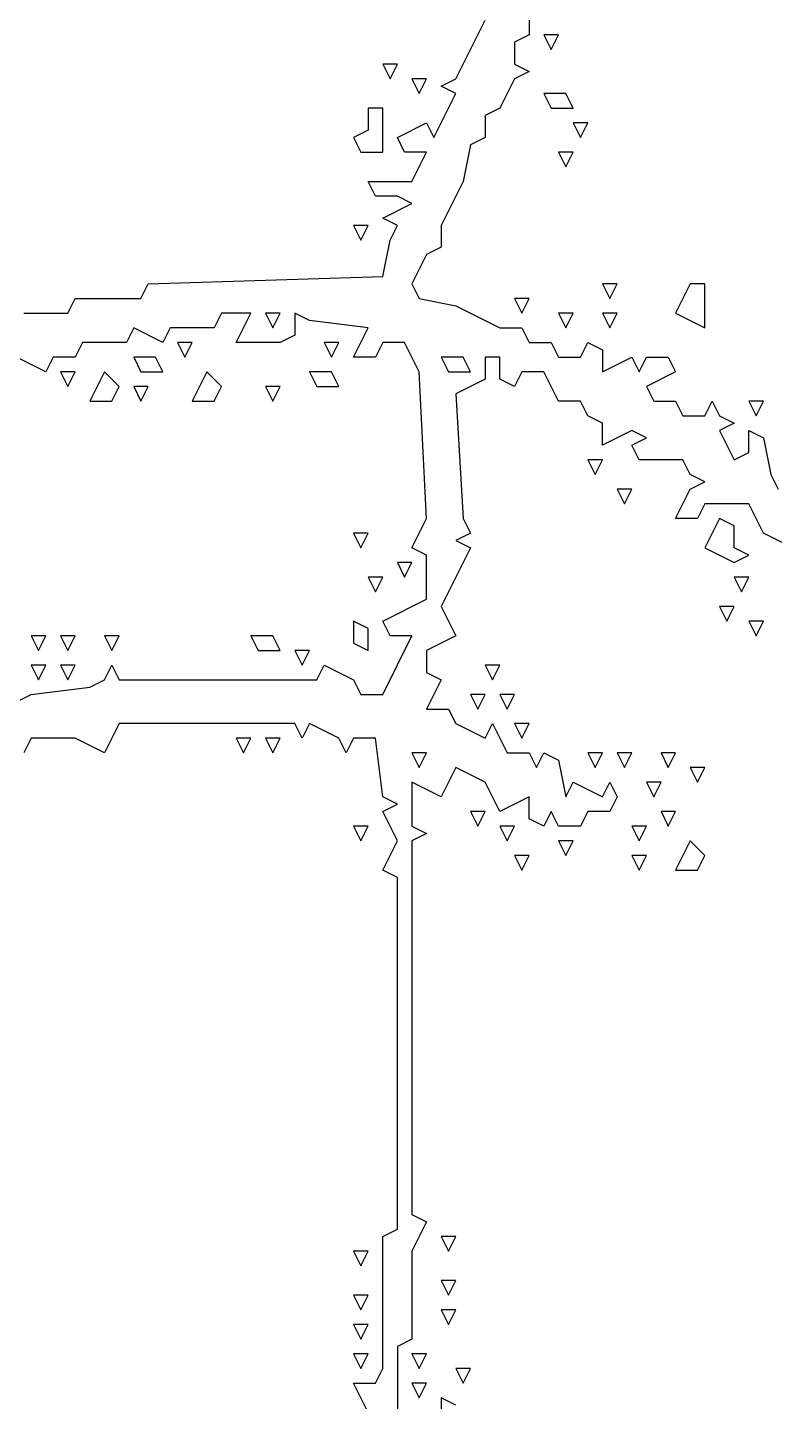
# Model space of a CAD drawing. Extents: x 2 to 124, y 0 to 170.
# Drawn here: x 62.5 to 70.71, y 104.92 to 120.01 of the extents above; entities that cross this region are included whole.
import ezdxf

# ---------------------------------------------------------------- set-up
doc = ezdxf.new("R2010")
doc.units = 0
doc.layers.add('Layer0', color=7, linetype='Continuous')

msp = doc.modelspace()

# ---------------------------------------------------------------- linework, layer by layer
at = {"layer": 'Layer0', "color": 5, "linetype": 'CONTINUOUS'}
for p, q in [((68.0161, 120.1752, 0.1), (68.0161, 119.9337, 0.1)), ((67.21117, 119.4508, 0.1), (67.53314, 120.0947, 0.1)), ((68.0161, 119.9337, 0.1), (67.85511, 119.8532, 0.1)), ((67.85511, 119.8532, 0.1), (67.85511, 119.6117, 0.1)), ((68.17708, 119.9337, 0.1), (68.25758, 119.7727, 0.1)), ((68.33807, 119.9337, 0.1), (68.17708, 119.9337, 0.1)), ((68.25758, 119.7727, 0.1), (68.33807, 119.9337, 0.1)), ((66.40625, 119.6117, 0.1), (66.48674, 119.4508, 0.1)), ((66.56723, 119.6117, 0.1), (66.40625, 119.6117, 0.1)), ((66.48674, 119.4508, 0.1), (66.56723, 119.6117, 0.1)), ((67.85511, 119.6117, 0.1), (68.0161, 119.5313, 0.1)), ((66.72822, 119.4508, 0.1), (66.80871, 119.2898, 0.1)), ((66.8892, 119.4508, 0.1), (66.72822, 119.4508, 0.1)), ((66.80871, 119.2898, 0.1), (66.8892, 119.4508, 0.1)), ((67.05019, 119.3703, 0.1), (67.21117, 119.4508, 0.1)), ((67.85511, 119.4508, 0.1), (67.69413, 119.1288, 0.1)), ((68.0161, 119.5313, 0.1), (67.85511, 119.4508, 0.1)), ((66.9697, 118.8068, 0.1), (67.21117, 119.2898, 0.1)), ((67.21117, 119.2898, 0.1), (67.05019, 119.3703, 0.1)), ((68.17708, 119.2898, 0.1), (68.25758, 119.1288, 0.1)), ((68.41856, 119.2898, 0.1), (68.17708, 119.2898, 0.1)), ((68.49905, 119.1288, 0.1), (68.41856, 119.2898, 0.1)), ((66.24527, 119.1288, 0.1), (66.24527, 118.8873, 0.1)), ((66.40625, 119.1288, 0.1), (66.24527, 119.1288, 0.1)), ((66.40625, 118.6458, 0.1), (66.40625, 119.1288, 0.1)), ((67.69413, 119.1288, 0.1), (67.53314, 119.0483, 0.1)), ((68.25758, 119.1288, 0.1), (68.49905, 119.1288, 0.1)), ((66.56723, 118.8068, 0.1), (66.8892, 118.9678, 0.1)), ((66.8892, 118.9678, 0.1), (66.9697, 118.8068, 0.1)), ((67.53314, 119.0483, 0.1), (67.53314, 118.8068, 0.1)), ((68.49905, 118.9678, 0.1), (68.57955, 118.8068, 0.1)), ((68.66004, 118.9678, 0.1), (68.49905, 118.9678, 0.1)), ((68.57955, 118.8068, 0.1), (68.66004, 118.9678, 0.1)), ((66.24527, 118.8873, 0.1), (66.08428, 118.8068, 0.1)), ((66.08428, 118.8068, 0.1), (66.16477, 118.6458, 0.1)), ((66.64773, 118.6458, 0.1), (66.56723, 118.8068, 0.1)), ((67.53314, 118.8068, 0.1), (67.37216, 118.7263, 0.1)), ((66.16477, 118.6458, 0.1), (66.40625, 118.6458, 0.1)), ((66.8892, 118.6458, 0.1), (66.64773, 118.6458, 0.1)), ((66.72822, 118.3239, 0.1), (66.8892, 118.6458, 0.1)), ((67.37216, 118.7263, 0.1), (67.29167, 118.3239, 0.1)), ((68.33807, 118.6458, 0.1), (68.41856, 118.4848, 0.1)), ((68.49905, 118.6458, 0.1), (68.33807, 118.6458, 0.1)), ((68.41856, 118.4848, 0.1), (68.49905, 118.6458, 0.1)), ((66.32576, 118.1629, 0.1), (66.24527, 118.3239, 0.1)), ((66.24527, 118.3239, 0.1), (66.72822, 118.3239, 0.1)), ((67.29167, 118.3239, 0.1), (67.05019, 117.8409, 0.1)), ((66.56723, 118.1629, 0.1), (66.32576, 118.1629, 0.1)), ((66.40625, 117.9214, 0.1), (66.72822, 118.0824, 0.1)), ((66.72822, 118.0824, 0.1), (66.56723, 118.1629, 0.1)), ((66.56723, 117.8409, 0.1), (66.40625, 117.9214, 0.1)), ((66.08428, 117.8409, 0.1), (66.16477, 117.6799, 0.1)), ((66.24527, 117.8409, 0.1), (66.08428, 117.8409, 0.1)), ((66.16477, 117.6799, 0.1), (66.24527, 117.8409, 0.1)), ((66.48674, 117.6799, 0.1), (66.56723, 117.8409, 0.1)), ((67.05019, 117.8409, 0.1), (67.05019, 117.5994, 0.1)), ((66.40625, 117.2775, 0.1), (66.48674, 117.6799, 0.1)), ((67.05019, 117.5994, 0.1), (66.8892, 117.5189, 0.1)), ((66.8892, 117.5189, 0.1), (66.72822, 117.197, 0.1)), ((63.83049, 117.197, 0.1), (66.40625, 117.2775, 0.1)), ((63.75, 117.036, 0.1), (63.83049, 117.197, 0.1)), ((66.72822, 117.197, 0.1), (66.80871, 117.036, 0.1)), ((68.82102, 117.197, 0.1), (68.90152, 117.036, 0.1)), ((68.98201, 117.197, 0.1), (68.82102, 117.197, 0.1)), ((68.90152, 117.036, 0.1), (68.98201, 117.197, 0.1)), ((69.78693, 117.197, 0.1), (69.62595, 116.875, 0.1)), ((69.94792, 117.197, 0.1), (69.78693, 117.197, 0.1)), ((69.94792, 116.714, 0.1), (69.94792, 117.197, 0.1)), ((62.94508, 116.875, 0.1), (63.02557, 117.036, 0.1)), ((63.02557, 117.036, 0.1), (63.75, 117.036, 0.1)), ((66.80871, 117.036, 0.1), (67.21117, 116.9555, 0.1)), ((67.85511, 117.036, 0.1), (67.93561, 116.875, 0.1)), ((68.0161, 117.036, 0.1), (67.85511, 117.036, 0.1)), ((67.93561, 116.875, 0.1), (68.0161, 117.036, 0.1)), ((62.46212, 116.875, 0.1), (62.94508, 116.875, 0.1)), ((64.63542, 116.875, 0.1), (64.55492, 116.714, 0.1)), ((64.95739, 116.875, 0.1), (64.63542, 116.875, 0.1)), ((64.7964, 116.553, 0.1), (64.95739, 116.875, 0.1)), ((65.11837, 116.875, 0.1), (65.19886, 116.714, 0.1)), ((65.27936, 116.875, 0.1), (65.11837, 116.875, 0.1)), ((65.19886, 116.714, 0.1), (65.27936, 116.875, 0.1)), ((65.60133, 116.7945, 0.1), (65.44034, 116.875, 0.1)), ((65.44034, 116.875, 0.1), (65.44034, 116.6335, 0.1)), ((67.21117, 116.9555, 0.1), (67.69413, 116.714, 0.1)), ((68.33807, 116.875, 0.1), (68.41856, 116.714, 0.1)), ((68.49905, 116.875, 0.1), (68.33807, 116.875, 0.1)), ((68.41856, 116.714, 0.1), (68.49905, 116.875, 0.1)), ((68.82102, 116.875, 0.1), (68.90152, 116.714, 0.1)), ((68.98201, 116.875, 0.1), (68.82102, 116.875, 0.1)), ((68.90152, 116.714, 0.1), (68.98201, 116.875, 0.1)), ((69.62595, 116.875, 0.1), (69.94792, 116.714, 0.1)), ((63.66951, 116.714, 0.1), (63.58902, 116.553, 0.1)), ((63.99148, 116.553, 0.1), (63.66951, 116.714, 0.1)), ((64.07197, 116.714, 0.1), (63.99148, 116.553, 0.1)), ((64.55492, 116.714, 0.1), (64.07197, 116.714, 0.1)), ((66.24527, 116.714, 0.1), (65.60133, 116.7945, 0.1)), ((66.08428, 116.392, 0.1), (66.24527, 116.714, 0.1)), ((67.69413, 116.714, 0.1), (67.93561, 116.714, 0.1)), ((67.93561, 116.714, 0.1), (68.0161, 116.553, 0.1)), ((63.10606, 116.553, 0.1), (63.02557, 116.392, 0.1)), ((63.58902, 116.553, 0.1), (63.10606, 116.553, 0.1)), ((64.15246, 116.553, 0.1), (64.23295, 116.392, 0.1)), ((64.31345, 116.553, 0.1), (64.15246, 116.553, 0.1)), ((64.23295, 116.392, 0.1), (64.31345, 116.553, 0.1)), ((65.27936, 116.553, 0.1), (64.7964, 116.553, 0.1)), ((65.44034, 116.6335, 0.1), (65.27936, 116.553, 0.1)), ((65.76231, 116.553, 0.1), (65.8428, 116.392, 0.1)), ((65.9233, 116.553, 0.1), (65.76231, 116.553, 0.1)), ((65.8428, 116.392, 0.1), (65.9233, 116.553, 0.1)), ((66.40625, 116.553, 0.1), (66.32576, 116.392, 0.1)), ((66.64773, 116.553, 0.1), (66.40625, 116.553, 0.1)), ((66.80871, 116.2311, 0.1), (66.64773, 116.553, 0.1)), ((68.0161, 116.553, 0.1), (68.25758, 116.553, 0.1)), ((68.25758, 116.553, 0.1), (68.33807, 116.392, 0.1)), ((68.57955, 116.392, 0.1), (68.66004, 116.553, 0.1)), ((68.66004, 116.553, 0.1), (68.82102, 116.4725, 0.1)), ((62.7036, 116.2311, 0.1), (62.38163, 116.392, 0.1)), ((62.78409, 116.392, 0.1), (62.7036, 116.2311, 0.1)), ((63.02557, 116.392, 0.1), (62.78409, 116.392, 0.1)), ((63.66951, 116.392, 0.1), (63.75, 116.2311, 0.1)), ((63.91098, 116.392, 0.1), (63.66951, 116.392, 0.1)), ((63.99148, 116.2311, 0.1), (63.91098, 116.392, 0.1)), ((66.32576, 116.392, 0.1), (66.08428, 116.392, 0.1)), ((67.05019, 116.392, 0.1), (67.13068, 116.2311, 0.1)), ((67.29167, 116.392, 0.1), (67.05019, 116.392, 0.1)), ((67.37216, 116.2311, 0.1), (67.29167, 116.392, 0.1)), ((67.53314, 116.392, 0.1), (67.53314, 116.1506, 0.1)), ((67.69413, 116.392, 0.1), (67.53314, 116.392, 0.1)), ((67.69413, 116.1506, 0.1), (67.69413, 116.392, 0.1)), ((68.33807, 116.392, 0.1), (68.57955, 116.392, 0.1)), ((68.82102, 116.4725, 0.1), (68.82102, 116.2311, 0.1)), ((68.82102, 116.2311, 0.1), (69.14299, 116.392, 0.1)), ((69.14299, 116.392, 0.1), (69.22348, 116.2311, 0.1)), ((69.22348, 116.2311, 0.1), (69.30398, 116.392, 0.1)), ((69.30398, 116.392, 0.1), (69.54545, 116.392, 0.1)), ((69.54545, 116.392, 0.1), (69.62595, 116.2311, 0.1)), ((62.86458, 116.2311, 0.1), (62.94508, 116.0701, 0.1)), ((63.02557, 116.2311, 0.1), (62.86458, 116.2311, 0.1)), ((62.94508, 116.0701, 0.1), (63.02557, 116.2311, 0.1)), ((63.34754, 116.2311, 0.1), (63.18655, 115.9091, 0.1)), ((63.50852, 116.0701, 0.1), (63.34754, 116.2311, 0.1)), ((63.75, 116.2311, 0.1), (63.99148, 116.2311, 0.1)), ((64.47443, 116.2311, 0.1), (64.31345, 115.9091, 0.1)), ((64.63542, 116.0701, 0.1), (64.47443, 116.2311, 0.1)), ((65.60133, 116.2311, 0.1), (65.68182, 116.0701, 0.1)), ((65.8428, 116.2311, 0.1), (65.60133, 116.2311, 0.1)), ((65.9233, 116.0701, 0.1), (65.8428, 116.2311, 0.1)), ((66.8892, 114.6212, 0.1), (66.80871, 116.2311, 0.1)), ((67.13068, 116.2311, 0.1), (67.37216, 116.2311, 0.1)), ((67.93561, 116.2311, 0.1), (67.85511, 116.0701, 0.1)), ((68.17708, 116.2311, 0.1), (67.93561, 116.2311, 0.1)), ((68.33807, 115.9091, 0.1), (68.17708, 116.2311, 0.1)), ((69.62595, 116.2311, 0.1), (69.30398, 116.0701, 0.1)), ((63.42803, 115.9091, 0.1), (63.50852, 116.0701, 0.1)), ((63.66951, 116.0701, 0.1), (63.75, 115.9091, 0.1)), ((63.83049, 116.0701, 0.1), (63.66951, 116.0701, 0.1)), ((63.75, 115.9091, 0.1), (63.83049, 116.0701, 0.1)), ((64.55492, 115.9091, 0.1), (64.63542, 116.0701, 0.1)), ((65.11837, 116.0701, 0.1), (65.19886, 115.9091, 0.1)), ((65.27936, 116.0701, 0.1), (65.11837, 116.0701, 0.1)), ((65.19886, 115.9091, 0.1), (65.27936, 116.0701, 0.1)), ((65.68182, 116.0701, 0.1), (65.9233, 116.0701, 0.1)), ((67.53314, 116.1506, 0.1), (67.21117, 115.9896, 0.1)), ((67.85511, 116.0701, 0.1), (67.69413, 116.1506, 0.1)), ((69.30398, 116.0701, 0.1), (69.38447, 115.9091, 0.1)), ((67.21117, 115.9896, 0.1), (67.29167, 114.6212, 0.1)), ((63.18655, 115.9091, 0.1), (63.42803, 115.9091, 0.1)), ((64.31345, 115.9091, 0.1), (64.55492, 115.9091, 0.1)), ((68.57955, 115.9091, 0.1), (68.33807, 115.9091, 0.1)), ((68.66004, 115.7481, 0.1), (68.57955, 115.9091, 0.1)), ((69.38447, 115.9091, 0.1), (69.62595, 115.9091, 0.1)), ((69.62595, 115.9091, 0.1), (69.70644, 115.7481, 0.1)), ((69.94792, 115.7481, 0.1), (70.02841, 115.9091, 0.1)), ((70.02841, 115.9091, 0.1), (70.1089, 115.7481, 0.1)), ((70.43087, 115.9091, 0.1), (70.51136, 115.7481, 0.1)), ((70.59186, 115.9091, 0.1), (70.43087, 115.9091, 0.1)), ((70.51136, 115.7481, 0.1), (70.59186, 115.9091, 0.1)), ((68.82102, 115.6676, 0.1), (68.66004, 115.7481, 0.1)), ((68.82102, 115.4261, 0.1), (68.82102, 115.6676, 0.1)), ((69.70644, 115.7481, 0.1), (69.94792, 115.7481, 0.1)), ((70.1089, 115.7481, 0.1), (70.26989, 115.6676, 0.1)), ((70.26989, 115.6676, 0.1), (70.1089, 115.5871, 0.1)), ((69.14299, 115.5871, 0.1), (68.82102, 115.4261, 0.1)), ((69.30398, 115.5066, 0.1), (69.14299, 115.5871, 0.1)), ((69.14299, 115.4261, 0.1), (69.30398, 115.5066, 0.1)), ((70.1089, 115.5871, 0.1), (70.26989, 115.2652, 0.1)), ((70.43087, 115.3456, 0.1), (70.43087, 115.5871, 0.1)), ((70.43087, 115.5871, 0.1), (70.59186, 115.5066, 0.1)), ((70.59186, 115.5066, 0.1), (70.67235, 115.1042, 0.1)), ((69.22348, 115.2652, 0.1), (69.14299, 115.4261, 0.1)), ((70.26989, 115.2652, 0.1), (70.43087, 115.3456, 0.1)), ((68.66004, 115.2652, 0.1), (68.74053, 115.1042, 0.1)), ((68.82102, 115.2652, 0.1), (68.66004, 115.2652, 0.1)), ((68.74053, 115.1042, 0.1), (68.82102, 115.2652, 0.1)), ((69.70644, 115.2652, 0.1), (69.22348, 115.2652, 0.1)), ((69.78693, 115.1042, 0.1), (69.70644, 115.2652, 0.1)), ((69.94792, 115.0237, 0.1), (69.78693, 115.1042, 0.1)), ((69.78693, 114.9432, 0.1), (69.94792, 115.0237, 0.1)), ((70.67235, 115.1042, 0.1), (70.75284, 114.9432, 0.1)), ((68.98201, 114.9432, 0.1), (69.0625, 114.7822, 0.1)), ((69.14299, 114.9432, 0.1), (68.98201, 114.9432, 0.1)), ((69.0625, 114.7822, 0.1), (69.14299, 114.9432, 0.1)), ((69.62595, 114.6212, 0.1), (69.78693, 114.9432, 0.1)), ((69.94792, 114.7822, 0.1), (69.86742, 114.6212, 0.1)), ((70.43087, 114.7822, 0.1), (69.94792, 114.7822, 0.1)), ((70.59186, 114.4602, 0.1), (70.43087, 114.7822, 0.1)), ((66.72822, 114.2992, 0.1), (66.8892, 114.6212, 0.1)), ((67.29167, 114.6212, 0.1), (67.37216, 114.4602, 0.1)), ((69.86742, 114.6212, 0.1), (69.62595, 114.6212, 0.1)), ((70.1089, 114.6212, 0.1), (69.94792, 114.2992, 0.1)), ((70.26989, 114.5407, 0.1), (70.1089, 114.6212, 0.1)), ((66.08428, 114.4602, 0.1), (66.16477, 114.2992, 0.1)), ((66.24527, 114.4602, 0.1), (66.08428, 114.4602, 0.1)), ((66.16477, 114.2992, 0.1), (66.24527, 114.4602, 0.1)), ((67.37216, 114.4602, 0.1), (67.21117, 114.3797, 0.1)), ((70.26989, 114.2992, 0.1), (70.26989, 114.5407, 0.1)), ((70.91383, 114.2992, 0.1), (70.59186, 114.4602, 0.1)), ((66.8892, 114.2188, 0.1), (66.72822, 114.2992, 0.1)), ((67.37216, 114.2992, 0.1), (67.05019, 113.6553, 0.1)), ((67.21117, 114.3797, 0.1), (67.37216, 114.2992, 0.1)), ((69.94792, 114.2992, 0.1), (70.26989, 114.1383, 0.1)), ((70.43087, 114.2188, 0.1), (70.26989, 114.2992, 0.1)), ((66.56723, 114.1383, 0.1), (66.64773, 113.9773, 0.1)), ((66.72822, 114.1383, 0.1), (66.56723, 114.1383, 0.1)), ((66.64773, 113.9773, 0.1), (66.72822, 114.1383, 0.1)), ((66.8892, 113.7358, 0.1), (66.8892, 114.2188, 0.1)), ((70.26989, 114.1383, 0.1), (70.43087, 114.2188, 0.1)), ((66.24527, 113.9773, 0.1), (66.32576, 113.8163, 0.1)), ((66.40625, 113.9773, 0.1), (66.24527, 113.9773, 0.1)), ((66.32576, 113.8163, 0.1), (66.40625, 113.9773, 0.1)), ((70.26989, 113.9773, 0.1), (70.35038, 113.8163, 0.1)), ((70.43087, 113.9773, 0.1), (70.26989, 113.9773, 0.1)), ((70.35038, 113.8163, 0.1), (70.43087, 113.9773, 0.1)), ((66.40625, 113.4943, 0.1), (66.8892, 113.7358, 0.1)), ((67.05019, 113.6553, 0.1), (67.21117, 113.3333, 0.1)), ((70.1089, 113.6553, 0.1), (70.18939, 113.4943, 0.1)), ((70.26989, 113.6553, 0.1), (70.1089, 113.6553, 0.1)), ((70.18939, 113.4943, 0.1), (70.26989, 113.6553, 0.1)), ((66.08428, 113.4943, 0.1), (66.08428, 113.2528, 0.1)), ((66.24527, 113.4138, 0.1), (66.08428, 113.4943, 0.1)), ((66.24527, 113.1723, 0.1), (66.24527, 113.4138, 0.1)), ((66.48674, 113.3333, 0.1), (66.40625, 113.4943, 0.1)), ((70.43087, 113.4943, 0.1), (70.51136, 113.3333, 0.1)), ((70.59186, 113.4943, 0.1), (70.43087, 113.4943, 0.1)), ((70.51136, 113.3333, 0.1), (70.59186, 113.4943, 0.1)), ((62.54261, 113.3333, 0.1), (62.62311, 113.1723, 0.1)), ((62.7036, 113.3333, 0.1), (62.54261, 113.3333, 0.1)), ((62.62311, 113.1723, 0.1), (62.7036, 113.3333, 0.1)), ((62.86458, 113.3333, 0.1), (62.94508, 113.1723, 0.1)), ((63.02557, 113.3333, 0.1), (62.86458, 113.3333, 0.1)), ((62.94508, 113.1723, 0.1), (63.02557, 113.3333, 0.1)), ((63.34754, 113.3333, 0.1), (63.42803, 113.1723, 0.1)), ((63.50852, 113.3333, 0.1), (63.34754, 113.3333, 0.1)), ((63.42803, 113.1723, 0.1), (63.50852, 113.3333, 0.1)), ((64.95739, 113.3333, 0.1), (65.03788, 113.1723, 0.1)), ((65.19886, 113.3333, 0.1), (64.95739, 113.3333, 0.1)), ((65.27936, 113.1723, 0.1), (65.19886, 113.3333, 0.1)), ((66.08428, 113.2528, 0.1), (66.24527, 113.1723, 0.1)), ((66.40625, 112.6894, 0.1), (66.72822, 113.3333, 0.1)), ((66.72822, 113.3333, 0.1), (66.48674, 113.3333, 0.1)), ((67.21117, 113.3333, 0.1), (66.8892, 113.1723, 0.1)), ((65.03788, 113.1723, 0.1), (65.27936, 113.1723, 0.1)), ((65.44034, 113.1723, 0.1), (65.52083, 113.0114, 0.1)), ((65.60133, 113.1723, 0.1), (65.44034, 113.1723, 0.1)), ((65.52083, 113.0114, 0.1), (65.60133, 113.1723, 0.1)), ((66.8892, 113.1723, 0.1), (66.8892, 112.9309, 0.1)), ((62.54261, 113.0114, 0.1), (62.62311, 112.8504, 0.1)), ((62.7036, 113.0114, 0.1), (62.54261, 113.0114, 0.1)), ((62.62311, 112.8504, 0.1), (62.7036, 113.0114, 0.1)), ((62.86458, 113.0114, 0.1), (62.94508, 112.8504, 0.1)), ((63.02557, 113.0114, 0.1), (62.86458, 113.0114, 0.1)), ((62.94508, 112.8504, 0.1), (63.02557, 113.0114, 0.1)), ((63.34754, 112.8504, 0.1), (63.42803, 113.0114, 0.1)), ((63.42803, 113.0114, 0.1), (63.50852, 112.8504, 0.1)), ((65.68182, 112.8504, 0.1), (65.76231, 113.0114, 0.1)), ((65.76231, 113.0114, 0.1), (66.08428, 112.8504, 0.1)), ((66.8892, 112.9309, 0.1), (67.05019, 112.8504, 0.1)), ((67.53314, 113.0114, 0.1), (67.61364, 112.8504, 0.1)), ((67.69413, 113.0114, 0.1), (67.53314, 113.0114, 0.1)), ((67.61364, 112.8504, 0.1), (67.69413, 113.0114, 0.1)), ((62.54261, 112.6894, 0.1), (63.18655, 112.7699, 0.1)), ((63.18655, 112.7699, 0.1), (63.34754, 112.8504, 0.1)), ((63.50852, 112.8504, 0.1), (65.68182, 112.8504, 0.1)), ((66.08428, 112.8504, 0.1), (66.16477, 112.6894, 0.1)), ((67.05019, 112.8504, 0.1), (66.8892, 112.5284, 0.1)), ((62.38163, 112.6089, 0.1), (62.54261, 112.6894, 0.1)), ((66.16477, 112.6894, 0.1), (66.40625, 112.6894, 0.1)), ((67.37216, 112.6894, 0.1), (67.45265, 112.5284, 0.1)), ((67.53314, 112.6894, 0.1), (67.37216, 112.6894, 0.1)), ((67.45265, 112.5284, 0.1), (67.53314, 112.6894, 0.1)), ((67.69413, 112.6894, 0.1), (67.77462, 112.5284, 0.1)), ((67.85511, 112.6894, 0.1), (67.69413, 112.6894, 0.1)), ((67.77462, 112.5284, 0.1), (67.85511, 112.6894, 0.1)), ((66.8892, 112.5284, 0.1), (67.13068, 112.5284, 0.1)), ((67.13068, 112.5284, 0.1), (67.21117, 112.3674, 0.1)), ((63.50852, 112.3674, 0.1), (63.34754, 112.0455, 0.1)), ((65.44034, 112.3674, 0.1), (63.50852, 112.3674, 0.1)), ((65.52083, 112.2064, 0.1), (65.44034, 112.3674, 0.1)), ((65.60133, 112.3674, 0.1), (65.52083, 112.2064, 0.1)), ((65.9233, 112.2064, 0.1), (65.60133, 112.3674, 0.1)), ((67.21117, 112.3674, 0.1), (67.53314, 112.2064, 0.1)), ((67.53314, 112.2064, 0.1), (67.61364, 112.3674, 0.1)), ((67.61364, 112.3674, 0.1), (67.77462, 112.0455, 0.1)), ((67.85511, 112.3674, 0.1), (67.93561, 112.2064, 0.1)), ((68.0161, 112.3674, 0.1), (67.85511, 112.3674, 0.1)), ((67.93561, 112.2064, 0.1), (68.0161, 112.3674, 0.1)), ((62.54261, 112.2064, 0.1), (62.46212, 112.0455, 0.1)), ((63.02557, 112.2064, 0.1), (62.54261, 112.2064, 0.1)), ((63.34754, 112.0455, 0.1), (63.02557, 112.2064, 0.1)), ((64.7964, 112.2064, 0.1), (64.87689, 112.0455, 0.1)), ((64.95739, 112.2064, 0.1), (64.7964, 112.2064, 0.1)), ((64.87689, 112.0455, 0.1), (64.95739, 112.2064, 0.1)), ((65.11837, 112.2064, 0.1), (65.19886, 112.0455, 0.1)), ((65.27936, 112.2064, 0.1), (65.11837, 112.2064, 0.1)), ((65.19886, 112.0455, 0.1), (65.27936, 112.2064, 0.1)), ((66.00379, 112.0455, 0.1), (65.9233, 112.2064, 0.1)), ((66.08428, 112.2064, 0.1), (66.00379, 112.0455, 0.1)), ((66.32576, 112.2064, 0.1), (66.08428, 112.2064, 0.1)), ((66.40625, 111.5625, 0.1), (66.32576, 112.2064, 0.1)), ((66.72822, 112.0455, 0.1), (66.80871, 111.8845, 0.1)), ((66.8892, 112.0455, 0.1), (66.72822, 112.0455, 0.1)), ((66.80871, 111.8845, 0.1), (66.8892, 112.0455, 0.1)), ((67.77462, 112.0455, 0.1), (68.0161, 112.0455, 0.1)), ((68.0161, 112.0455, 0.1), (68.09659, 111.8845, 0.1)), ((68.09659, 111.8845, 0.1), (68.17708, 112.0455, 0.1)), ((68.17708, 112.0455, 0.1), (68.33807, 111.965, 0.1)), ((68.66004, 112.0455, 0.1), (68.74053, 111.8845, 0.1)), ((68.82102, 112.0455, 0.1), (68.66004, 112.0455, 0.1)), ((68.74053, 111.8845, 0.1), (68.82102, 112.0455, 0.1)), ((68.98201, 112.0455, 0.1), (69.0625, 111.8845, 0.1)), ((69.14299, 112.0455, 0.1), (68.98201, 112.0455, 0.1)), ((69.0625, 111.8845, 0.1), (69.14299, 112.0455, 0.1)), ((69.46496, 112.0455, 0.1), (69.54545, 111.8845, 0.1)), ((69.62595, 112.0455, 0.1), (69.46496, 112.0455, 0.1)), ((69.54545, 111.8845, 0.1), (69.62595, 112.0455, 0.1)), ((67.21117, 111.8845, 0.1), (67.05019, 111.5625, 0.1)), ((67.53314, 111.7235, 0.1), (67.21117, 111.8845, 0.1)), ((68.33807, 111.965, 0.1), (68.41856, 111.5625, 0.1)), ((69.78693, 111.8845, 0.1), (69.86742, 111.7235, 0.1)), ((69.94792, 111.8845, 0.1), (69.78693, 111.8845, 0.1)), ((69.86742, 111.7235, 0.1), (69.94792, 111.8845, 0.1)), ((67.05019, 111.5625, 0.1), (66.72822, 111.7235, 0.1)), ((66.72822, 111.7235, 0.1), (66.72822, 111.2405, 0.1)), ((67.69413, 111.4015, 0.1), (67.53314, 111.7235, 0.1)), ((68.41856, 111.5625, 0.1), (68.49905, 111.7235, 0.1)), ((68.49905, 111.7235, 0.1), (68.82102, 111.5625, 0.1)), ((68.82102, 111.5625, 0.1), (68.90152, 111.7235, 0.1)), ((68.90152, 111.7235, 0.1), (68.98201, 111.5625, 0.1)), ((69.30398, 111.7235, 0.1), (69.38447, 111.5625, 0.1)), ((69.46496, 111.7235, 0.1), (69.30398, 111.7235, 0.1)), ((69.38447, 111.5625, 0.1), (69.46496, 111.7235, 0.1)), ((66.56723, 111.482, 0.1), (66.40625, 111.5625, 0.1)), ((68.0161, 111.5625, 0.1), (67.69413, 111.4015, 0.1)), ((68.0161, 111.321, 0.1), (68.0161, 111.5625, 0.1)), ((68.98201, 111.5625, 0.1), (68.90152, 111.4015, 0.1)), ((66.40625, 111.4015, 0.1), (66.56723, 111.482, 0.1)), ((66.56723, 111.0795, 0.1), (66.40625, 111.4015, 0.1)), ((67.37216, 111.4015, 0.1), (67.45265, 111.2405, 0.1)), ((67.53314, 111.4015, 0.1), (67.37216, 111.4015, 0.1)), ((67.45265, 111.2405, 0.1), (67.53314, 111.4015, 0.1)), ((68.25758, 111.4015, 0.1), (68.17708, 111.2405, 0.1)), ((68.33807, 111.2405, 0.1), (68.25758, 111.4015, 0.1)), ((68.66004, 111.4015, 0.1), (68.57955, 111.2405, 0.1)), ((68.90152, 111.4015, 0.1), (68.66004, 111.4015, 0.1)), ((69.46496, 111.4015, 0.1), (69.54545, 111.2405, 0.1)), ((69.62595, 111.4015, 0.1), (69.46496, 111.4015, 0.1)), ((69.54545, 111.2405, 0.1), (69.62595, 111.4015, 0.1)), ((66.08428, 111.2405, 0.1), (66.16477, 111.0795, 0.1)), ((66.24527, 111.2405, 0.1), (66.08428, 111.2405, 0.1)), ((66.16477, 111.0795, 0.1), (66.24527, 111.2405, 0.1)), ((66.72822, 111.2405, 0.1), (66.8892, 111.16, 0.1)), ((67.69413, 111.2405, 0.1), (67.77462, 111.0795, 0.1)), ((67.85511, 111.2405, 0.1), (67.69413, 111.2405, 0.1)), ((67.77462, 111.0795, 0.1), (67.85511, 111.2405, 0.1)), ((68.17708, 111.2405, 0.1), (68.0161, 111.321, 0.1)), ((68.57955, 111.2405, 0.1), (68.33807, 111.2405, 0.1)), ((69.14299, 111.2405, 0.1), (69.22348, 111.0795, 0.1)), ((69.30398, 111.2405, 0.1), (69.14299, 111.2405, 0.1)), ((69.22348, 111.0795, 0.1), (69.30398, 111.2405, 0.1)), ((66.8892, 111.16, 0.1), (66.72822, 111.0795, 0.1)), ((66.40625, 110.7576, 0.1), (66.56723, 111.0795, 0.1)), ((66.72822, 111.0795, 0.1), (66.72822, 106.9744, 0.1)), ((68.33807, 111.0795, 0.1), (68.41856, 110.9186, 0.1)), ((68.49905, 111.0795, 0.1), (68.33807, 111.0795, 0.1)), ((68.41856, 110.9186, 0.1), (68.49905, 111.0795, 0.1)), ((69.78693, 111.0795, 0.1), (69.62595, 110.7576, 0.1)), ((69.94792, 110.9186, 0.1), (69.78693, 111.0795, 0.1)), ((67.85511, 110.9186, 0.1), (67.93561, 110.7576, 0.1)), ((68.0161, 110.9186, 0.1), (67.85511, 110.9186, 0.1)), ((67.93561, 110.7576, 0.1), (68.0161, 110.9186, 0.1)), ((69.14299, 110.9186, 0.1), (69.22348, 110.7576, 0.1)), ((69.30398, 110.9186, 0.1), (69.14299, 110.9186, 0.1)), ((69.22348, 110.7576, 0.1), (69.30398, 110.9186, 0.1)), ((69.86742, 110.7576, 0.1), (69.94792, 110.9186, 0.1)), ((66.56723, 110.6771, 0.1), (66.40625, 110.7576, 0.1)), ((66.56723, 106.8134, 0.1), (66.56723, 110.6771, 0.1)), ((69.62595, 110.7576, 0.1), (69.86742, 110.7576, 0.1)), ((66.72822, 106.9744, 0.1), (66.8892, 106.8939, 0.1)), ((66.8892, 106.8939, 0.1), (66.72822, 106.572, 0.1)), ((66.40625, 106.733, 0.1), (66.56723, 106.8134, 0.1)), ((66.40625, 105.2841, 0.1), (66.40625, 106.733, 0.1)), ((67.05019, 106.733, 0.1), (67.13068, 106.572, 0.1)), ((67.21117, 106.733, 0.1), (67.05019, 106.733, 0.1)), ((67.13068, 106.572, 0.1), (67.21117, 106.733, 0.1)), ((66.08428, 106.572, 0.1), (66.16477, 106.411, 0.1)), ((66.24527, 106.572, 0.1), (66.08428, 106.572, 0.1)), ((66.16477, 106.411, 0.1), (66.24527, 106.572, 0.1)), ((66.72822, 106.572, 0.1), (66.72822, 105.6061, 0.1)), ((67.05019, 106.25, 0.1), (67.13068, 106.089, 0.1)), ((67.21117, 106.25, 0.1), (67.05019, 106.25, 0.1)), ((67.13068, 106.089, 0.1), (67.21117, 106.25, 0.1)), ((66.08428, 106.089, 0.1), (66.16477, 105.928, 0.1)), ((66.24527, 106.089, 0.1), (66.08428, 106.089, 0.1)), ((66.16477, 105.928, 0.1), (66.24527, 106.089, 0.1)), ((67.05019, 105.928, 0.1), (67.13068, 105.767, 0.1)), ((67.21117, 105.928, 0.1), (67.05019, 105.928, 0.1)), ((67.13068, 105.767, 0.1), (67.21117, 105.928, 0.1)), ((66.08428, 105.767, 0.1), (66.16477, 105.6061, 0.1)), ((66.24527, 105.767, 0.1), (66.08428, 105.767, 0.1)), ((66.16477, 105.6061, 0.1), (66.24527, 105.767, 0.1)), ((66.72822, 105.6061, 0.1), (66.56723, 105.5256, 0.1)), ((66.56723, 105.5256, 0.1), (66.56723, 104.0767, 0.1)), ((66.08428, 105.4451, 0.1), (66.16477, 105.2841, 0.1)), ((66.24527, 105.4451, 0.1), (66.08428, 105.4451, 0.1)), ((66.16477, 105.2841, 0.1), (66.24527, 105.4451, 0.1)), ((66.72822, 105.4451, 0.1), (66.80871, 105.2841, 0.1)), ((66.8892, 105.4451, 0.1), (66.72822, 105.4451, 0.1)), ((66.80871, 105.2841, 0.1), (66.8892, 105.4451, 0.1)), ((66.32576, 105.1231, 0.1), (66.40625, 105.2841, 0.1)), ((67.21117, 105.2841, 0.1), (67.29167, 105.1231, 0.1)), ((67.37216, 105.2841, 0.1), (67.21117, 105.2841, 0.1)), ((67.29167, 105.1231, 0.1), (67.37216, 105.2841, 0.1)), ((66.24527, 104.8011, 0.1), (66.08428, 105.1231, 0.1)), ((66.08428, 105.1231, 0.1), (66.32576, 105.1231, 0.1)), ((66.72822, 105.1231, 0.1), (66.80871, 104.9621, 0.1)), ((66.8892, 105.1231, 0.1), (66.72822, 105.1231, 0.1)), ((66.80871, 104.9621, 0.1), (66.8892, 105.1231, 0.1)), ((67.05019, 104.9621, 0.1), (67.05019, 104.7206, 0.1)), ((67.21117, 104.8816, 0.1), (67.05019, 104.9621, 0.1))]:
    msp.add_line(p, q, dxfattribs=at)

doc.saveas('drawing.dxf')
